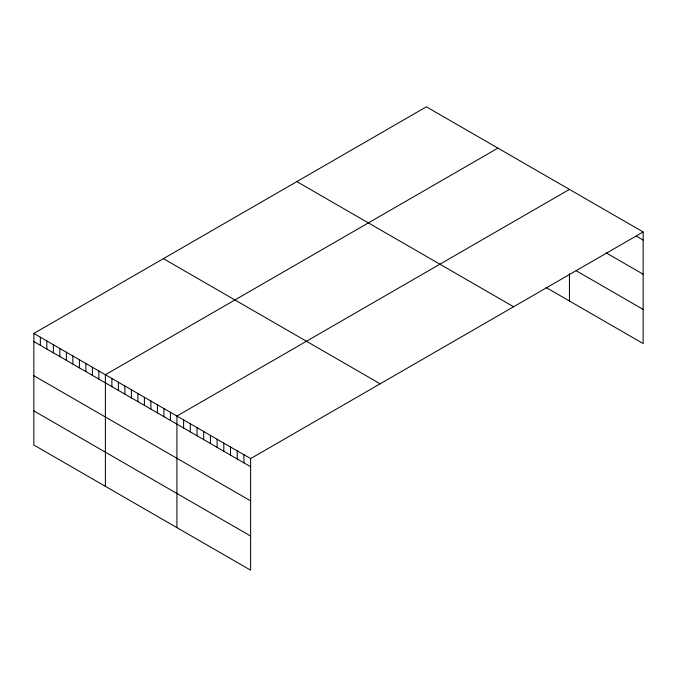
<?xml version="1.0" encoding="UTF-8"?>
<svg xmlns="http://www.w3.org/2000/svg" width="677" height="677" viewBox="0 0 677 677"><rect width="100%" height="100%" fill="white"/><g stroke="black" fill="none" stroke-linecap="round" stroke-linejoin="round"><path stroke-width="1.02" d="M33.85 333.448L250.617 458.6L250.617 570.178L33.85 445.034L33.85 333.448L426.383 106.822L643.15 231.966L643.15 343.552L545.874 287.395M497.917 148.119L105.384 374.745L105.384 486.331M569.45 189.416L176.917 416.042L176.917 527.628M250.617 458.6L643.15 231.966M636.448 236.214L643.15 240.081M606.296 252.953L643.15 274.227M576.152 270.724L643.15 309.406M296.848 181.605L513.615 306.757M163.385 258.656L380.152 383.808M33.85 341.555L250.617 466.707M33.85 375.701L250.617 500.853M33.85 410.888L250.617 536.032M569.45 273.686L569.45 301.003M243.915 454.724L243.915 462.84M237.221 450.857L237.221 458.972M230.518 446.989L230.518 455.105M223.816 443.122L223.816 451.229M217.114 439.255L217.114 447.362M210.42 435.387L210.42 443.494M203.718 431.52L203.718 439.627M197.015 427.652L197.015 435.76M190.313 423.785L190.313 431.892M183.619 419.918L183.619 428.025M170.409 412.293L170.409 420.4M163.91 408.536L163.91 416.643M157.411 404.778L157.411 412.894M150.903 401.029L150.903 409.136M144.404 397.272L144.404 405.379M137.896 393.515L137.896 401.63M131.397 389.766L131.397 397.873M124.89 386.008L124.89 394.116M118.39 382.251L118.39 390.367M111.883 378.502L111.883 386.609M98.876 370.996L98.876 379.103M92.377 367.239L92.377 375.346M85.877 363.481L85.877 371.588M79.37 359.732L79.37 367.839M72.871 355.975L72.871 364.082M66.363 352.218L66.363 360.325M59.864 348.469L59.864 356.576M53.356 344.711L53.356 352.819M46.857 340.954L46.857 349.07M40.349 337.205L40.349 345.312"/></g></svg>
